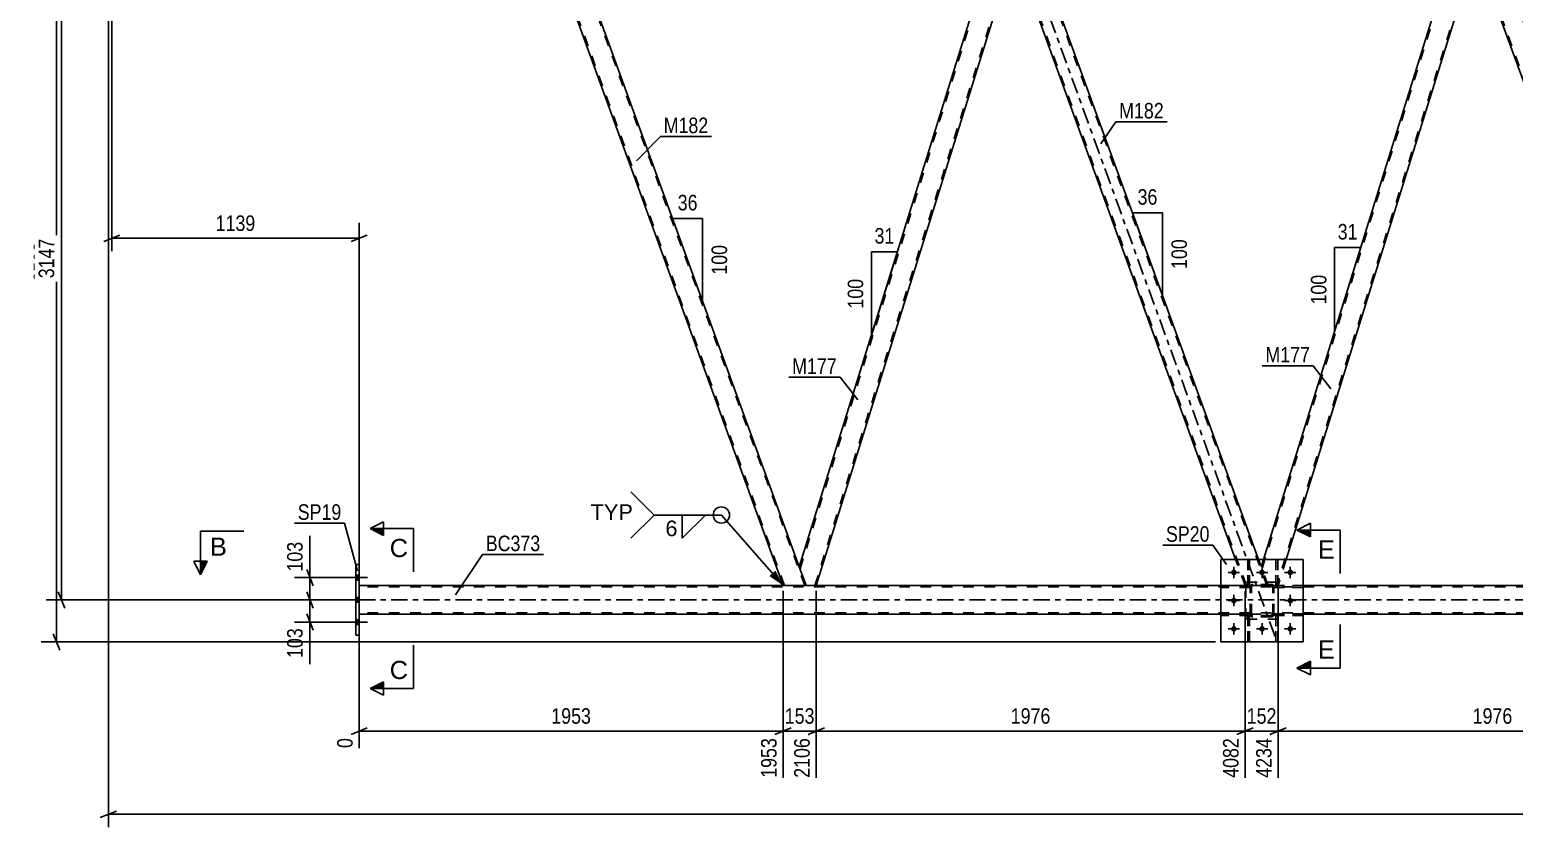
# Model space of a CAD drawing. Header units: millimetres. Extents: x 0 to 1775, y 0 to 560.
# Drawn here: x 1038.6 to 1312.2, y 259 to 406 of the extents above; entities that cross this region are included whole.
import ezdxf

# ---------------------------------------------------------------- set-up
doc = ezdxf.new("R2010")
doc.units = ezdxf.units.MM
doc.linetypes.add('DXK_LINE_DOT2', pattern=[3.9198, 1.9599, -1.9599])
doc.linetypes.add('DXK_LINE_DOT3', pattern=[5.9187, 2.979, -0.9799, 0.9799, -0.9799])
doc.styles.add('Arial', font='ARIAL.TTF', dxfattribs={"height": 0.2})
doc.styles.add('Arial Narrow', font='ARIALN.TTF', dxfattribs={"height": 0.2})

# ---------------------------------------------------------------- blocks, each defined once
blk = doc.blocks.new('Part-814185252-3842 - 3585')
at = {"color": 7, "linetype": 'DXK_LINE_DOT3'}
blk.add_line((1268.15, 294.2), (1217.19, 434.22), dxfattribs=at)
at = {"color": 2, "linetype": 'Continuous'}
for p, q in [((1222.74, 424.82), (1218.48, 424.82)), ((1265.11, 308.42), (1222.74, 424.82)), ((1260.85, 308.42), (1220.03, 420.57))]:
    blk.add_line(p, q, dxfattribs=at)
at = {"color": 7, "linetype": 'DXK_LINE_DOT2'}
for p, q in [((1218.48, 424.82), (1220.03, 420.57)), ((1262.86, 303.6), (1218.74, 424.82)), ((1266.6, 303.6), (1222.48, 424.82)), ((1262.6, 303.6), (1260.85, 308.42)), ((1266.86, 303.6), (1265.11, 308.42)), ((1266.86, 303.6), (1262.6, 303.6))]:
    blk.add_line(p, q, dxfattribs=at)
blk = doc.blocks.new('Part-814185252-3993 - 3585')
at = {"color": 7, "linetype": 'DXK_LINE_DOT2'}
for p, q in [((1263.84, 303.78), (1264.02, 303.82)), ((1264.02, 303.82), (1263.84, 303.78)), ((1267.46, 303.82), (1264.02, 303.82)), ((1267.46, 303.82), (1267.65, 303.78)), ((1267.65, 303.78), (1267.46, 303.82)), ((1263.54, 303.34), (1263.58, 303.52)), ((1263.58, 303.52), (1263.54, 303.34)), ((1263.54, 298.3), (1263.54, 303.34)), ((1263.78, 303.34), (1263.8, 303.43)), ((1263.78, 298.3), (1263.78, 303.34)), ((1263.8, 303.43), (1263.85, 303.5)), ((1263.85, 303.5), (1263.93, 303.56)), ((1263.93, 303.56), (1264.02, 303.58)), ((1264.02, 303.58), (1267.46, 303.58)), ((1267.46, 303.58), (1267.55, 303.56)), ((1267.55, 303.56), (1267.63, 303.5)), ((1267.63, 303.5), (1267.68, 303.43)), ((1267.68, 303.43), (1267.7, 303.34)), ((1267.7, 298.3), (1267.7, 303.34)), ((1267.91, 303.52), (1267.94, 303.34)), ((1267.94, 303.34), (1267.91, 303.52)), ((1267.94, 298.3), (1267.94, 303.34)), ((1263.58, 298.11), (1263.54, 298.3)), ((1263.54, 298.3), (1263.58, 298.11)), ((1263.8, 298.2), (1263.78, 298.3)), ((1267.7, 298.3), (1267.68, 298.2)), ((1267.94, 298.3), (1267.91, 298.11)), ((1267.91, 298.11), (1267.94, 298.3)), ((1263.85, 298.13), (1263.8, 298.2)), ((1264.02, 297.82), (1263.84, 297.85)), ((1263.84, 297.85), (1264.02, 297.82)), ((1263.93, 298.07), (1263.85, 298.13)), ((1264.02, 298.06), (1263.93, 298.07)), ((1267.46, 298.06), (1264.02, 298.06)), ((1267.46, 297.82), (1264.02, 297.82)), ((1267.55, 298.07), (1267.46, 298.06)), ((1267.65, 297.85), (1267.46, 297.82)), ((1267.46, 297.82), (1267.65, 297.85)), ((1267.63, 298.13), (1267.55, 298.07)), ((1267.68, 298.2), (1267.63, 298.13))]:
    blk.add_line(p, q, dxfattribs=at)
at = {"color": 7, "linetype": 'DXK_LINE_DOT3'}
blk.add_line((1265.74, 300.82), (1265.74, 300.82), dxfattribs=at)
at = {"color": 7, "linetype": 'DXK_LINE_DOT2'}
for centre, start, end in [((1264.02, 303.34), 112.5001, 157.5001), ((1264.02, 303.34), 112.5001, 157.5001), ((1267.46, 303.34), 22.5001, 67.5001), ((1267.46, 303.34), 22.5001, 67.5001), ((1264.02, 298.3), 202.5001, 247.5001), ((1264.02, 298.3), 202.5001, 247.5001), ((1267.46, 298.3), 292.5001, 337.5001), ((1267.46, 298.3), 292.5001, 337.5001)]:
    blk.add_arc(centre, 0.48, start, end, dxfattribs=at)
blk = doc.blocks.new('Part-814185252-3997 - 3585')
at = {"color": 7, "linetype": 'DXK_LINE_DOT2'}
for p, q in [((1263.54, 298.38), (1258.14, 298.38)), ((1258.14, 298.38), (1258.14, 298.06)), ((1262.94, 298.06), (1262.94, 298.38)), ((1263.54, 298.06), (1263.54, 298.38)), ((1263.54, 298.06), (1258.14, 298.06))]:
    blk.add_line(p, q, dxfattribs=at)
blk = doc.blocks.new('Part-814185252-3966 - 3585')
at = {"color": 7, "linetype": 'DXK_LINE_DOT2'}
for p, q in [((1263.1, 303.57), (1263.1, 308.42)), ((1263.1, 308.42), (1263.42, 308.42)), ((1263.42, 308.42), (1263.42, 303.57)), ((1263.1, 304.17), (1263.42, 304.17)), ((1263.42, 303.57), (1263.1, 303.57))]:
    blk.add_line(p, q, dxfattribs=at)
blk = doc.blocks.new('Part-814185252-3789 - 3585')
at = {"color": 7, "linetype": 'DXK_LINE_DOT2'}
for p, q in [((1263.1, 293.22), (1263.1, 298.05)), ((1263.1, 298.05), (1263.42, 298.05)), ((1263.1, 297.45), (1263.42, 297.45)), ((1263.42, 298.05), (1263.42, 293.22)), ((1263.42, 293.22), (1263.1, 293.22))]:
    blk.add_line(p, q, dxfattribs=at)
blk = doc.blocks.new('Part-814185252-3922 - 3585')
at = {"color": 7, "linetype": 'DXK_LINE_DOT2'}
for p, q in [((1273.34, 303.58), (1267.94, 303.58)), ((1267.94, 303.58), (1267.94, 303.26)), ((1267.94, 303.26), (1273.34, 303.26)), ((1268.54, 303.26), (1268.54, 303.58)), ((1273.34, 303.26), (1273.34, 303.58))]:
    blk.add_line(p, q, dxfattribs=at)
blk = doc.blocks.new('Part-814185252-3940 - 3585')
at = {"color": 7, "linetype": 'DXK_LINE_DOT2'}
for p, q in [((1263.54, 303.58), (1258.14, 303.58)), ((1258.14, 303.26), (1258.14, 303.58)), ((1263.54, 303.26), (1258.14, 303.26)), ((1262.94, 303.26), (1262.94, 303.58)), ((1263.54, 303.58), (1263.54, 303.26))]:
    blk.add_line(p, q, dxfattribs=at)
blk = doc.blocks.new('Part-814185252-3821 - 3585')
at = {"color": 2, "linetype": 'Continuous'}
for p, q in [((1307.87, 424.82), (1303.62, 424.82)), ((1350.73, 307.07), (1307.87, 424.82)), ((1347.74, 303.6), (1305.16, 420.57))]:
    blk.add_line(p, q, dxfattribs=at)
at = {"color": 7, "linetype": 'DXK_LINE_DOT2'}
for p, q in [((1303.62, 424.82), (1305.16, 420.57)), ((1347.99, 303.6), (1303.87, 424.82)), ((1351.74, 303.6), (1307.62, 424.82)), ((1351.99, 303.6), (1350.73, 307.07)), ((1347.74, 303.6), (1351.99, 303.6))]:
    blk.add_line(p, q, dxfattribs=at)
blk = doc.blocks.new('Part-814185252-3826 - 3585')
at = {"color": 2, "linetype": 'Continuous'}
for p, q in [((1258.14, 303.6), (1099.34, 303.6)), ((1428.41, 303.6), (1273.34, 303.6)), ((1258.14, 298.32), (1099.34, 298.32)), ((1428.41, 298.32), (1273.34, 298.32))]:
    blk.add_line(p, q, dxfattribs=at)
at = {"color": 7, "linetype": 'DXK_LINE_DOT2'}
for p, q in [((1099.34, 298.32), (1099.34, 303.6)), ((1722.19, 303.36), (1099.34, 303.36)), ((1273.34, 303.6), (1258.14, 303.6)), ((1722.19, 298.56), (1099.34, 298.56)), ((1273.34, 298.32), (1258.14, 298.32))]:
    blk.add_line(p, q, dxfattribs=at)
at = {"color": 7, "linetype": 'DXK_LINE_DOT3'}
blk.add_line((1099.34, 300.96), (1722.19, 300.96), dxfattribs=at)
blk = doc.blocks.new('Part-814185252-3831 - 3585')
at = {"color": 7, "linetype": 'DXK_LINE_DOT2'}
for p, q in [((1268.74, 304.22), (1262.74, 304.22)), ((1262.74, 297.42), (1262.74, 304.22)), ((1268.74, 297.42), (1268.74, 304.22)), ((1268.74, 297.42), (1262.74, 297.42))]:
    blk.add_line(p, q, dxfattribs=at)
blk = doc.blocks.new('Bolt-814185252-3832 - 3585')
at = {"linetype": 'Continuous'}
for points in [[(1261.06, 306.02, -1), (1260.02, 306.02, -1)], [(1266.26, 306.02, -1), (1265.22, 306.02, -1)], [(1271.46, 306.02, -1), (1270.42, 306.02, -1)], [(1261.06, 300.82, -1), (1260.02, 300.82, -1)], [(1271.46, 300.82, -1), (1270.42, 300.82, -1)], [(1261.06, 295.62, -1), (1260.02, 295.62, -1)], [(1266.26, 295.62, -1), (1265.22, 295.62, -1)], [(1271.46, 295.62, -1), (1270.42, 295.62, -1)]]:
    blk.add_hatch(color=1, dxfattribs=at).paths.add_polyline_path(points)
at = {"color": 1, "linetype": 'Continuous'}
for p, q in [((1260.54, 307.06), (1260.54, 304.98)), ((1265.74, 307.06), (1265.74, 304.98)), ((1270.94, 307.06), (1270.94, 304.98)), ((1261.58, 306.02), (1259.5, 306.02)), ((1266.78, 306.02), (1264.7, 306.02)), ((1271.98, 306.02), (1269.9, 306.02)), ((1260.54, 301.86), (1260.54, 299.78)), ((1270.94, 301.86), (1270.94, 299.78)), ((1261.58, 300.82), (1259.5, 300.82)), ((1271.98, 300.82), (1269.9, 300.82)), ((1261.58, 295.62), (1259.5, 295.62)), ((1260.54, 296.66), (1260.54, 294.58)), ((1266.78, 295.62), (1264.7, 295.62)), ((1265.74, 296.66), (1265.74, 294.58)), ((1271.98, 295.62), (1269.9, 295.62)), ((1270.94, 296.66), (1270.94, 294.58))]:
    blk.add_line(p, q, dxfattribs=at)
blk = doc.blocks.new('Part-814185252-3837 - 3585')
at = {"color": 7, "linetype": 'DXK_LINE_DOT2'}
for p, q in [((1302.55, 424.82), (1265.73, 306.7)), ((1305.03, 420.94), (1268.45, 303.6)), ((1266.02, 308.42), (1265.6, 307.07)), ((1266.86, 303.6), (1265.6, 307.07)), ((1270.21, 308.42), (1268.7, 303.6)), ((1268.7, 303.6), (1266.86, 303.6))]:
    blk.add_line(p, q, dxfattribs=at)
at = {"color": 2, "linetype": 'Continuous'}
for p, q in [((1302.3, 424.82), (1266.02, 308.42)), ((1303.62, 424.82), (1302.3, 424.82)), ((1305.16, 420.57), (1303.62, 424.82)), ((1305.16, 420.57), (1270.21, 308.42))]:
    blk.add_line(p, q, dxfattribs=at)
blk = doc.blocks.new('Part-814185252-3847 - 3585')
at = {"color": 2, "linetype": 'Continuous'}
for p, q in [((1180.46, 307.07), (1217.16, 424.82)), ((1218.48, 424.82), (1217.16, 424.82)), ((1218.48, 424.82), (1220.03, 420.57)), ((1220.03, 420.57), (1183.57, 303.6)), ((1181.73, 303.6), (1180.46, 307.07))]:
    blk.add_line(p, q, dxfattribs=at)
at = {"color": 7, "linetype": 'DXK_LINE_DOT2'}
for p, q in [((1180.6, 306.7), (1217.42, 424.82)), ((1183.32, 303.6), (1219.89, 420.94)), ((1181.73, 303.6), (1183.57, 303.6))]:
    blk.add_line(p, q, dxfattribs=at)
blk = doc.blocks.new('Part-814185252-3865 - 3585')
at = {"color": 2, "linetype": 'Continuous'}
for p, q in [((1098.7, 294.46), (1098.7, 307.46)), ((1098.7, 307.46), (1099.34, 307.46)), ((1099.34, 307.46), (1099.34, 294.46)), ((1099.34, 294.46), (1098.7, 294.46))]:
    blk.add_line(p, q, dxfattribs=at)
blk = doc.blocks.new('Part-814185252-3882 - 3585')
at = {"color": 7, "linetype": 'DXK_LINE_DOT2'}
for p, q in [((1268.74, 304.22), (1262.74, 304.22)), ((1262.74, 297.42), (1262.74, 304.22)), ((1268.74, 297.42), (1268.74, 304.22)), ((1268.74, 297.42), (1262.74, 297.42))]:
    blk.add_line(p, q, dxfattribs=at)
blk = doc.blocks.new('Part-814185252-3887 - 3585')
at = {"color": 7, "linetype": 'DXK_LINE_DOT2'}
for p, q in [((1133.35, 424.82), (1133.39, 424.82)), ((1137.31, 424.82), (1133.35, 424.82)), ((1133.35, 424.82), (1133.49, 424.42)), ((1177.72, 303.6), (1133.6, 424.82)), ((1181.47, 303.6), (1137.35, 424.82)), ((1181.73, 303.6), (1180.46, 307.07)), ((1177.47, 303.6), (1181.73, 303.6))]:
    blk.add_line(p, q, dxfattribs=at)
at = {"color": 2, "linetype": 'Continuous'}
for p, q in [((1177.47, 303.6), (1133.49, 424.42)), ((1137.6, 424.82), (1137.31, 424.82)), ((1180.46, 307.07), (1137.6, 424.82))]:
    blk.add_line(p, q, dxfattribs=at)
blk = doc.blocks.new('Part-814185252-3905 - 3585')
at = {"color": 7, "linetype": 'DXK_LINE_DOT2'}
for p, q in [((1268.3, 293.22), (1268.3, 298.05)), ((1268.3, 298.05), (1268.62, 298.05)), ((1268.3, 297.45), (1268.62, 297.45)), ((1268.62, 298.05), (1268.62, 293.22)), ((1268.62, 293.22), (1268.3, 293.22))]:
    blk.add_line(p, q, dxfattribs=at)
blk = doc.blocks.new('Part-814185252-3911 - 3585')
at = {"color": 7, "linetype": 'DXK_LINE_DOT2'}
for p, q in [((1268.3, 303.57), (1268.3, 308.42)), ((1268.3, 308.42), (1268.62, 308.42)), ((1268.62, 308.42), (1268.62, 303.57)), ((1268.3, 304.17), (1268.62, 304.17)), ((1268.62, 303.57), (1268.3, 303.57))]:
    blk.add_line(p, q, dxfattribs=at)
blk = doc.blocks.new('Part-814185252-3916 - 3585')
at = {"color": 7, "linetype": 'DXK_LINE_DOT2'}
for p, q in [((1267.94, 303.26), (1267.94, 303.58)), ((1267.94, 303.58), (1273.34, 303.58)), ((1273.34, 303.26), (1267.94, 303.26)), ((1268.54, 303.26), (1268.54, 303.58)), ((1273.34, 303.58), (1273.34, 303.26))]:
    blk.add_line(p, q, dxfattribs=at)
blk = doc.blocks.new('Part-814185252-3925 - 3585')
at = {"color": 7, "linetype": 'DXK_LINE_DOT2'}
for p, q in [((1273.34, 298.38), (1267.94, 298.38)), ((1267.94, 298.38), (1267.94, 298.06)), ((1268.54, 298.06), (1268.54, 298.38)), ((1273.34, 298.06), (1273.34, 298.38)), ((1267.94, 298.06), (1273.34, 298.06))]:
    blk.add_line(p, q, dxfattribs=at)
blk = doc.blocks.new('Part-814185252-3937 - 3585')
at = {"color": 7, "linetype": 'DXK_LINE_DOT2'}
for p, q in [((1267.94, 298.06), (1267.94, 298.38)), ((1267.94, 298.38), (1273.34, 298.38)), ((1268.54, 298.06), (1268.54, 298.38)), ((1273.34, 298.38), (1273.34, 298.06)), ((1273.34, 298.06), (1267.94, 298.06))]:
    blk.add_line(p, q, dxfattribs=at)
blk = doc.blocks.new('Part-814185252-3943 - 3585')
at = {"color": 7, "linetype": 'DXK_LINE_DOT2'}
for p, q in [((1263.54, 298.38), (1258.14, 298.38)), ((1258.14, 298.06), (1258.14, 298.38)), ((1262.94, 298.06), (1262.94, 298.38)), ((1263.54, 298.38), (1263.54, 298.06)), ((1263.54, 298.06), (1258.14, 298.06))]:
    blk.add_line(p, q, dxfattribs=at)
blk = doc.blocks.new('Part-814185252-3946 - 3585')
at = {"color": 7, "linetype": 'DXK_LINE_DOT2'}
for p, q in [((1263.1, 308.42), (1263.1, 303.57)), ((1263.42, 308.42), (1263.1, 308.42)), ((1263.42, 303.57), (1263.42, 308.42)), ((1263.1, 304.17), (1263.42, 304.17)), ((1263.1, 303.57), (1263.42, 303.57))]:
    blk.add_line(p, q, dxfattribs=at)
blk = doc.blocks.new('Part-814185252-3955 - 3585')
at = {"color": 7, "linetype": 'DXK_LINE_DOT2'}
for p, q in [((1268.62, 298.05), (1268.3, 298.05)), ((1268.3, 298.05), (1268.3, 293.22)), ((1268.3, 297.45), (1268.62, 297.45)), ((1268.62, 293.22), (1268.62, 298.05)), ((1268.3, 293.22), (1268.62, 293.22))]:
    blk.add_line(p, q, dxfattribs=at)
blk = doc.blocks.new('Part-814185252-3961 - 3585')
at = {"color": 2, "linetype": 'Continuous'}
for p, q in [((1273.34, 308.42), (1258.14, 308.42)), ((1258.14, 293.22), (1258.14, 308.42)), ((1273.34, 293.22), (1273.34, 308.42)), ((1273.34, 293.22), (1258.14, 293.22))]:
    blk.add_line(p, q, dxfattribs=at)
blk = doc.blocks.new('Part-814185252-3962 - 3585')
at = {"color": 7, "linetype": 'DXK_LINE_DOT2'}
for p, q in [((1258.14, 308.42), (1273.34, 308.42)), ((1258.14, 308.42), (1258.14, 293.22)), ((1273.34, 308.42), (1273.34, 293.22)), ((1258.14, 293.22), (1273.34, 293.22))]:
    blk.add_line(p, q, dxfattribs=at)
blk = doc.blocks.new('Part-814185252-3963 - 3585')
at = {"color": 7, "linetype": 'DXK_LINE_DOT2'}
for p, q in [((1263.84, 303.78), (1264.02, 303.82)), ((1264.02, 303.82), (1263.84, 303.78)), ((1267.46, 303.82), (1264.02, 303.82)), ((1267.46, 303.82), (1267.65, 303.78)), ((1267.65, 303.78), (1267.46, 303.82)), ((1263.54, 303.34), (1263.58, 303.52)), ((1263.58, 303.52), (1263.54, 303.34)), ((1263.54, 298.3), (1263.54, 303.34)), ((1263.78, 303.34), (1263.8, 303.43)), ((1263.78, 298.3), (1263.78, 303.34)), ((1263.8, 303.43), (1263.85, 303.5)), ((1263.85, 303.5), (1263.93, 303.56)), ((1263.93, 303.56), (1264.02, 303.58)), ((1264.02, 303.58), (1267.46, 303.58)), ((1267.46, 303.58), (1267.55, 303.56)), ((1267.55, 303.56), (1267.63, 303.5)), ((1267.63, 303.5), (1267.68, 303.43)), ((1267.68, 303.43), (1267.7, 303.34)), ((1267.7, 298.3), (1267.7, 303.34)), ((1267.91, 303.52), (1267.94, 303.34)), ((1267.94, 303.34), (1267.91, 303.52)), ((1267.94, 298.3), (1267.94, 303.34)), ((1263.58, 298.11), (1263.54, 298.3)), ((1263.54, 298.3), (1263.58, 298.11)), ((1263.8, 298.2), (1263.78, 298.3)), ((1267.7, 298.3), (1267.68, 298.2)), ((1267.94, 298.3), (1267.91, 298.11)), ((1267.91, 298.11), (1267.94, 298.3)), ((1263.85, 298.13), (1263.8, 298.2)), ((1264.02, 297.82), (1263.84, 297.85)), ((1263.84, 297.85), (1264.02, 297.82)), ((1263.93, 298.07), (1263.85, 298.13)), ((1264.02, 298.06), (1263.93, 298.07)), ((1267.46, 298.06), (1264.02, 298.06)), ((1267.46, 297.82), (1264.02, 297.82)), ((1267.55, 298.07), (1267.46, 298.06)), ((1267.65, 297.85), (1267.46, 297.82)), ((1267.46, 297.82), (1267.65, 297.85)), ((1267.63, 298.13), (1267.55, 298.07)), ((1267.68, 298.2), (1267.63, 298.13))]:
    blk.add_line(p, q, dxfattribs=at)
at = {"color": 7, "linetype": 'DXK_LINE_DOT3'}
blk.add_line((1265.74, 300.82), (1265.74, 300.82), dxfattribs=at)
at = {"color": 7, "linetype": 'DXK_LINE_DOT2'}
for centre, start, end in [((1264.02, 303.34), 112.5001, 157.5001), ((1264.02, 303.34), 112.5001, 157.5001), ((1267.46, 303.34), 22.5001, 67.5001), ((1267.46, 303.34), 22.5001, 67.5001), ((1264.02, 298.3), 202.5001, 247.5001), ((1264.02, 298.3), 202.5001, 247.5001), ((1267.46, 298.3), 292.5001, 337.5001), ((1267.46, 298.3), 292.5001, 337.5001)]:
    blk.add_arc(centre, 0.48, start, end, dxfattribs=at)
blk = doc.blocks.new('Part-814185252-3996 - 3585')
at = {"color": 7, "linetype": 'DXK_LINE_DOT2'}
for p, q in [((1263.54, 303.58), (1258.14, 303.58)), ((1258.14, 303.58), (1258.14, 303.26)), ((1263.54, 303.26), (1258.14, 303.26)), ((1262.94, 303.26), (1262.94, 303.58)), ((1263.54, 303.26), (1263.54, 303.58))]:
    blk.add_line(p, q, dxfattribs=at)
blk = doc.blocks.new('Part-814185252-4010 - 3585')
at = {"color": 7, "linetype": 'DXK_LINE_DOT2'}
for p, q in [((1263.42, 298.05), (1263.1, 298.05)), ((1263.1, 298.05), (1263.1, 293.22)), ((1263.1, 297.45), (1263.42, 297.45)), ((1263.42, 293.22), (1263.42, 298.05)), ((1263.1, 293.22), (1263.42, 293.22))]:
    blk.add_line(p, q, dxfattribs=at)
blk = doc.blocks.new('Part-814185252-4013 - 3585')
at = {"color": 7, "linetype": 'DXK_LINE_DOT2'}
for p, q in [((1268.3, 308.42), (1268.3, 303.57)), ((1268.62, 308.42), (1268.3, 308.42)), ((1268.62, 303.57), (1268.62, 308.42)), ((1268.3, 304.17), (1268.62, 304.17)), ((1268.3, 303.57), (1268.62, 303.57))]:
    blk.add_line(p, q, dxfattribs=at)
blk = doc.blocks.new('Bolt-814185252-4027 - 3585')
at = {"linetype": 'Continuous'}
for points in [[(1099.34, 304.62), (1099.34, 305.5), (1098.7, 305.5), (1098.7, 304.62)], [(1099.34, 304.62), (1099.34, 305.5), (1098.7, 305.5), (1098.7, 304.62)], [(1099.34, 304.62), (1099.34, 305.5), (1098.7, 305.5), (1098.7, 304.62)], [(1099.34, 300.52), (1099.34, 301.4), (1098.7, 301.4), (1098.7, 300.52)], [(1099.34, 300.52), (1099.34, 301.4), (1098.7, 301.4), (1098.7, 300.52)], [(1099.34, 296.42), (1099.34, 297.3), (1098.7, 297.3), (1098.7, 296.42)], [(1099.34, 296.42), (1099.34, 297.3), (1098.7, 297.3), (1098.7, 296.42)], [(1099.34, 296.42), (1099.34, 297.3), (1098.7, 297.3), (1098.7, 296.42)]]:
    blk.add_hatch(color=1, dxfattribs=at).paths.add_polyline_path(points)
at = {"color": 1, "linetype": 'Continuous'}
for p, q in [((1097.54, 305.06), (1100.86, 305.06)), ((1097.54, 305.06), (1100.86, 305.06)), ((1097.54, 305.06), (1100.86, 305.06)), ((1098.7, 305.5), (1099.34, 305.5)), ((1098.7, 305.5), (1099.34, 305.5)), ((1098.7, 305.5), (1099.34, 305.5)), ((1098.7, 304.62), (1099.34, 304.62)), ((1098.7, 304.62), (1099.34, 304.62)), ((1098.7, 304.62), (1099.34, 304.62)), ((1098.7, 301.4), (1099.34, 301.4)), ((1098.7, 301.4), (1099.34, 301.4)), ((1097.54, 300.96), (1100.86, 300.96)), ((1097.54, 300.96), (1100.86, 300.96)), ((1098.7, 300.52), (1099.34, 300.52)), ((1098.7, 300.52), (1099.34, 300.52)), ((1097.54, 296.86), (1100.86, 296.86)), ((1097.54, 296.86), (1100.86, 296.86)), ((1097.54, 296.86), (1100.86, 296.86)), ((1098.7, 297.3), (1099.34, 297.3)), ((1098.7, 297.3), (1099.34, 297.3)), ((1098.7, 297.3), (1099.34, 297.3)), ((1098.7, 296.42), (1099.34, 296.42)), ((1098.7, 296.42), (1099.34, 296.42)), ((1098.7, 296.42), (1099.34, 296.42))]:
    blk.add_line(p, q, dxfattribs=at)
blk = doc.blocks.new('Bolt-814185252-4030 - 3585')
at = {"color": 1, "linetype": 'Continuous'}
for p, q in [((1260.54, 307.06), (1260.54, 306.36)), ((1265.74, 307.06), (1265.74, 306.36)), ((1270.94, 307.06), (1270.94, 306.36)), ((1259.5, 306.02), (1260.19, 306.02)), ((1260.54, 304.98), (1260.54, 305.67)), ((1261.58, 306.02), (1260.89, 306.02)), ((1264.7, 306.02), (1265.39, 306.02)), ((1265.74, 304.98), (1265.74, 305.67)), ((1266.78, 306.02), (1266.09, 306.02)), ((1269.9, 306.02), (1270.59, 306.02)), ((1270.94, 304.98), (1270.94, 305.67)), ((1271.98, 306.02), (1271.29, 306.02)), ((1260.54, 301.86), (1260.54, 301.16)), ((1270.94, 301.86), (1270.94, 301.16)), ((1259.5, 300.82), (1260.19, 300.82)), ((1260.54, 299.78), (1260.54, 300.47)), ((1261.58, 300.82), (1260.89, 300.82)), ((1269.9, 300.82), (1270.59, 300.82)), ((1270.94, 299.78), (1270.94, 300.47)), ((1271.98, 300.82), (1271.29, 300.82)), ((1259.5, 295.62), (1260.19, 295.62)), ((1260.54, 296.66), (1260.54, 295.96)), ((1261.58, 295.62), (1260.89, 295.62)), ((1264.7, 295.62), (1265.39, 295.62)), ((1265.74, 296.66), (1265.74, 295.96)), ((1266.78, 295.62), (1266.09, 295.62)), ((1269.9, 295.62), (1270.59, 295.62)), ((1270.94, 296.66), (1270.94, 295.96)), ((1271.98, 295.62), (1271.29, 295.62)), ((1260.54, 294.58), (1260.54, 295.27)), ((1265.74, 294.58), (1265.74, 295.27)), ((1270.94, 294.58), (1270.94, 295.27))]:
    blk.add_line(p, q, dxfattribs=at)
blk = doc.blocks.new('StraightDimension-814185252-4622 - 3585')
at = {"color": 7, "linetype": 'Continuous'}
for p, q in [((1177.47, 302.6), (1177.47, 268.17)), ((1183.57, 302.6), (1183.57, 268.17)), ((1175.97, 276.18), (1178.97, 277.38)), ((1177.47, 276.78), (1183.57, 276.78)), ((1185.07, 277.38), (1182.07, 276.18))]:
    blk.add_line(p, q, dxfattribs=at)
at = {"color": 0}
blk.add_wipeout([(1183.86, 277.53), (1183.86, 281.73), (1177.18, 281.73), (1177.18, 277.53)], dxfattribs=at)
at = {"color": 0, "linetype": 'Continuous'}
blk.add_wipeout([(1182.97, 276.08), (1178.77, 276.08), (1178.77, 267.57), (1182.97, 267.57)], dxfattribs=at)
at = {"color": 3, "style": 'Arial Narrow'}
blk.add_text('153', height=2.863, dxfattribs=at).set_placement((1177.78, 278.13))
at = {"color": 3, "linetype": 'Continuous', "style": 'Arial Narrow'}
blk.add_text('2106', height=2.863, rotation=90.0002, dxfattribs=at).set_placement((1182.37, 268.17))
blk = doc.blocks.new('StraightDimension-814185252-5066 - 3585')
at = {"color": 7, "linetype": 'Continuous'}
for p, q in [((1089.67, 302.46), (1090.87, 299.46)), ((1097.7, 300.96), (1087.42, 300.96)), ((1090.87, 295.36), (1089.67, 298.36)), ((1090.27, 296.86), (1090.27, 300.96)), ((1097.7, 296.86), (1087.42, 296.86))]:
    blk.add_line(p, q, dxfattribs=at)
at = {"color": 0}
blk.add_wipeout([(1089.52, 296.33), (1085.32, 296.33), (1085.32, 289.65), (1089.52, 289.65)], dxfattribs=at)
at = {"color": 7, "linetype": 'Continuous'}
blk.add_line((1090.27, 296.86), (1090.27, 289.12), dxfattribs=at)
blk.add_line((1090.27, 296.86), (1090.27, 289.12), dxfattribs=at)
at = {"color": 3, "style": 'Arial Narrow'}
blk.add_text('103', height=2.863, rotation=90.0002, dxfattribs=at).set_placement((1088.92, 290.25))
blk = doc.blocks.new('StraightDimension-814185252-4666 - 3585')
at = {"color": 7, "linetype": 'Continuous'}
for p, q in [((1053.12, 419.32), (1053.12, 259.05)), ((1054.62, 262.05), (1051.62, 260.85)), ((1053.12, 261.45), (1740.41, 261.45))]:
    blk.add_line(p, q, dxfattribs=at)
blk = doc.blocks.new('StraightDimension-814185252-4610 - 3585')
at = {"color": 7, "linetype": 'Continuous'}
for p, q in [((1177.47, 302.6), (1177.47, 268.17)), ((1099.34, 297.32), (1099.34, 273.66)), ((1100.84, 277.38), (1097.84, 276.18)), ((1099.34, 276.78), (1177.47, 276.78)), ((1175.97, 276.18), (1178.97, 277.38))]:
    blk.add_line(p, q, dxfattribs=at)
at = {"color": 0}
blk.add_wipeout([(1142.66, 277.53), (1142.66, 281.73), (1134.15, 281.73), (1134.15, 277.53)], dxfattribs=at)
at = {"color": 0, "linetype": 'Continuous'}
for points in [[(1098.74, 276.08), (1094.54, 276.08), (1094.54, 273.06), (1098.74, 273.06)], [(1176.87, 276.08), (1172.67, 276.08), (1172.67, 267.57), (1176.87, 267.57)]]:
    blk.add_wipeout(points, dxfattribs=at)
at = {"color": 3, "style": 'Arial Narrow'}
blk.add_text('1953', height=2.863, dxfattribs=at).set_placement((1134.75, 278.13))
at = {"color": 3, "linetype": 'Continuous', "style": 'Arial Narrow'}
for s, height, p in [('0', 2.86, (1098.14, 273.66)), ('1953', 2.863, (1176.27, 268.17))]:
    blk.add_text(s, height=height, rotation=90.0002, dxfattribs=at).set_placement(p)
blk = doc.blocks.new('AngleDimension-814185252-4292 - 3585')
at = {"color": 7, "linetype": 'Continuous'}
for p, q in [((1193.74, 365.12), (1198.56, 365.12)), ((1193.74, 349.65), (1198.56, 365.12)), ((1193.74, 349.65), (1193.74, 365.12)), ((1197.24, 360.9), (1198.56, 365.12))]:
    blk.add_line(p, q, dxfattribs=at)
at = {"color": 0}
for points in [[(1198.57, 366.02), (1198.57, 370.22), (1193.72, 370.22), (1193.72, 366.02)], [(1192.84, 360.73), (1188.64, 360.73), (1188.64, 354.04), (1192.84, 354.04)]]:
    blk.add_wipeout(points, dxfattribs=at)
at = {"color": 3, "style": 'Arial Narrow'}
blk.add_text('31', height=2.863, dxfattribs=at).set_placement((1194.32, 366.62))
blk.add_text('100', height=2.863, rotation=90.0002, dxfattribs=at).set_placement((1192.24, 354.64))
blk = doc.blocks.new('StraightDimension-814185252-5058 - 3585')
at = {"color": 7, "linetype": 'Continuous'}
for p, q in [((1089.67, 306.56), (1090.87, 303.56)), ((1097.7, 305.06), (1087.42, 305.06)), ((1090.27, 300.96), (1090.27, 305.06)), ((1090.87, 299.46), (1089.67, 302.46)), ((1097.7, 300.96), (1087.42, 300.96))]:
    blk.add_line(p, q, dxfattribs=at)
at = {"color": 0}
blk.add_wipeout([(1089.52, 312.27), (1085.32, 312.27), (1085.32, 305.58), (1089.52, 305.58)], dxfattribs=at)
at = {"color": 7, "linetype": 'Continuous'}
blk.add_line((1090.27, 305.06), (1090.27, 312.79), dxfattribs=at)
blk.add_line((1090.27, 305.06), (1090.27, 312.79), dxfattribs=at)
at = {"color": 3, "style": 'Arial Narrow'}
blk.add_text('103', height=2.863, rotation=90.0002, dxfattribs=at).set_placement((1088.92, 306.18))
blk = doc.blocks.new('AngleDimension-814185252-4307 - 3585')
at = {"color": 7, "linetype": 'Continuous'}
for p, q in [((1159.07, 365.83), (1157.1, 371.24)), ((1162.64, 371.24), (1157.1, 371.24)), ((1162.64, 356.02), (1157.1, 371.24)), ((1162.64, 356.02), (1162.64, 371.24))]:
    blk.add_line(p, q, dxfattribs=at)
at = {"color": 0}
for points in [[(1162.3, 372.14), (1162.3, 376.34), (1157.45, 376.34), (1157.45, 372.14)], [(1167.74, 366.98), (1163.54, 366.98), (1163.54, 360.29), (1167.74, 360.29)]]:
    blk.add_wipeout(points, dxfattribs=at)
at = {"color": 3, "style": 'Arial Narrow'}
blk.add_text('36', height=2.863, dxfattribs=at).set_placement((1158.05, 372.74))
blk.add_text('100', height=2.863, rotation=90.0002, dxfattribs=at).set_placement((1167.14, 360.89))
blk = doc.blocks.new('AngleDimension-814185252-4264 - 3585')
at = {"color": 7, "linetype": 'Continuous'}
for p, q in [((1279.1, 365.87), (1283.92, 365.87)), ((1279.1, 350.4), (1283.92, 365.87)), ((1279.1, 350.4), (1279.1, 365.87)), ((1281.07, 356.7), (1283.92, 365.87))]:
    blk.add_line(p, q, dxfattribs=at)
at = {"color": 0}
for points in [[(1283.94, 366.77), (1283.94, 370.97), (1279.08, 370.97), (1279.08, 366.77)], [(1278.2, 361.48), (1274, 361.48), (1274, 354.79), (1278.2, 354.79)]]:
    blk.add_wipeout(points, dxfattribs=at)
at = {"color": 3, "style": 'Arial Narrow'}
blk.add_text('31', height=2.863, dxfattribs=at).set_placement((1279.68, 367.37))
blk.add_text('100', height=2.863, rotation=90.0002, dxfattribs=at).set_placement((1277.6, 355.39))
blk = doc.blocks.new('AngleDimension-814185252-4278 - 3585')
at = {"color": 7, "linetype": 'Continuous'}
for p, q in [((1243.93, 366.6), (1241.86, 372.29)), ((1247.4, 372.29), (1241.86, 372.29)), ((1247.4, 357.07), (1241.86, 372.29)), ((1247.4, 357.07), (1247.4, 372.29))]:
    blk.add_line(p, q, dxfattribs=at)
at = {"color": 0}
for points in [[(1247.06, 373.19), (1247.06, 377.39), (1242.2, 377.39), (1242.2, 373.19)], [(1252.5, 368.02), (1248.3, 368.02), (1248.3, 361.34), (1252.5, 361.34)]]:
    blk.add_wipeout(points, dxfattribs=at)
at = {"color": 3, "style": 'Arial Narrow'}
blk.add_text('36', height=2.863, dxfattribs=at).set_placement((1242.8, 373.79))
blk.add_text('100', height=2.863, rotation=90.0002, dxfattribs=at).set_placement((1251.9, 361.94))
blk = doc.blocks.new('StraightDimension-814185252-4331 - 3585')
at = {"color": 7, "linetype": 'Continuous'}
for p, q in [((1052.12, 433.32), (1040.72, 433.32)), ((1044.17, 431.82), (1042.97, 434.82)), ((1043.57, 293.22), (1043.57, 433.32)), ((1257.14, 293.22), (1040.72, 293.22)), ((1042.97, 294.72), (1044.17, 291.72))]:
    blk.add_line(p, q, dxfattribs=at)
at = {"color": 0}
blk.add_wipeout([(1042.82, 367.52), (1038.62, 367.52), (1038.62, 359.01), (1042.82, 359.01)], dxfattribs=at)
at = {"color": 3, "style": 'Arial Narrow'}
blk.add_text('3503', height=2.863, rotation=90.0002, dxfattribs=at).set_placement((1042.22, 359.61))
blk = doc.blocks.new('StraightDimension-814185252-4345 - 3585')
at = {"color": 7, "linetype": 'Continuous'}
for p, q in [((1045.08, 425.32), (1043.88, 428.32)), ((1052.12, 426.82), (1041.63, 426.82)), ((1044.48, 300.96), (1044.48, 426.82)), ((1043.88, 302.46), (1045.08, 299.46)), ((1097.7, 300.96), (1041.63, 300.96))]:
    blk.add_line(p, q, dxfattribs=at)
at = {"color": 0}
blk.add_wipeout([(1043.73, 368.15), (1039.53, 368.15), (1039.53, 359.63), (1043.73, 359.63)], dxfattribs=at)
at = {"color": 3, "style": 'Arial Narrow'}
blk.add_text('3147', height=2.863, rotation=90.0002, dxfattribs=at).set_placement((1043.13, 360.23))
blk = doc.blocks.new('StraightDimension-814185252-4350 - 3585')
at = {"color": 7, "linetype": 'Continuous'}
for p, q in [((1262.61, 302.58), (1262.61, 268.17)), ((1268.7, 302.6), (1268.7, 268.17)), ((1261.11, 276.18), (1264.11, 277.38)), ((1262.61, 276.78), (1268.7, 276.78)), ((1270.2, 277.38), (1267.2, 276.18))]:
    blk.add_line(p, q, dxfattribs=at)
at = {"color": 0}
blk.add_wipeout([(1269, 277.53), (1269, 281.73), (1262.32, 281.73), (1262.32, 277.53)], dxfattribs=at)
at = {"color": 0, "linetype": 'Continuous'}
blk.add_wipeout([(1268.1, 276.08), (1263.9, 276.08), (1263.9, 267.57), (1268.1, 267.57)], dxfattribs=at)
at = {"color": 3, "style": 'Arial Narrow'}
blk.add_text('152', height=2.863, dxfattribs=at).set_placement((1262.92, 278.13))
at = {"color": 3, "linetype": 'Continuous', "style": 'Arial Narrow'}
blk.add_text('4234', height=2.863, rotation=90.0002, dxfattribs=at).set_placement((1267.5, 268.17))
blk = doc.blocks.new('StraightDimension-814185252-4374 - 3585')
at = {"color": 7, "linetype": 'Continuous'}
for p, q in [((1268.7, 302.6), (1268.7, 268.17)), ((1347.74, 302.6), (1347.74, 268.17)), ((1270.2, 277.38), (1267.2, 276.18)), ((1268.7, 276.78), (1347.74, 276.78)), ((1346.24, 276.18), (1349.24, 277.38))]:
    blk.add_line(p, q, dxfattribs=at)
at = {"color": 0}
blk.add_wipeout([(1312.48, 277.53), (1312.48, 281.73), (1303.96, 281.73), (1303.96, 277.53)], dxfattribs=at)
at = {"color": 0, "linetype": 'Continuous'}
blk.add_wipeout([(1347.14, 276.08), (1342.94, 276.08), (1342.94, 267.57), (1347.14, 267.57)], dxfattribs=at)
at = {"color": 3, "style": 'Arial Narrow'}
blk.add_text('1976', height=2.863, dxfattribs=at).set_placement((1304.56, 278.13))
at = {"color": 3, "linetype": 'Continuous', "style": 'Arial Narrow'}
blk.add_text('6210', height=2.863, rotation=90.0002, dxfattribs=at).set_placement((1346.54, 268.17))
blk = doc.blocks.new('StraightDimension-814185252-4641 - 3585')
at = {"color": 7, "linetype": 'Continuous'}
for p, q in [((1183.57, 302.6), (1183.57, 268.17)), ((1262.61, 302.58), (1262.61, 268.17)), ((1185.07, 277.38), (1182.07, 276.18)), ((1183.57, 276.78), (1262.61, 276.78)), ((1261.11, 276.18), (1264.11, 277.38))]:
    blk.add_line(p, q, dxfattribs=at)
at = {"color": 0}
blk.add_wipeout([(1227.35, 277.53), (1227.35, 281.73), (1218.83, 281.73), (1218.83, 277.53)], dxfattribs=at)
at = {"color": 0, "linetype": 'Continuous'}
blk.add_wipeout([(1262.01, 276.08), (1257.81, 276.08), (1257.81, 267.57), (1262.01, 267.57)], dxfattribs=at)
at = {"color": 3, "style": 'Arial Narrow'}
blk.add_text('1976', height=2.863, dxfattribs=at).set_placement((1219.43, 278.13))
at = {"color": 3, "linetype": 'Continuous', "style": 'Arial Narrow'}
blk.add_text('4082', height=2.863, rotation=90.0002, dxfattribs=at).set_placement((1261.41, 268.17))
blk = doc.blocks.new('StraightDimension-814185252-4999 - 3585')
at = {"color": 7, "linetype": 'Continuous'}
for p, q in [((1053.76, 423.82), (1053.76, 365.2)), ((1099.34, 304.6), (1099.34, 370.45)), ((1055.26, 368.2), (1052.26, 367)), ((1053.76, 367.6), (1099.34, 367.6)), ((1097.84, 367), (1100.84, 368.2))]:
    blk.add_line(p, q, dxfattribs=at)
at = {"color": 0}
blk.add_wipeout([(1080.81, 368.35), (1080.81, 372.55), (1072.29, 372.55), (1072.29, 368.35)], dxfattribs=at)
at = {"color": 3, "style": 'Arial Narrow'}
blk.add_text('1139', height=2.863, dxfattribs=at).set_placement((1072.89, 368.95))
blk = doc.blocks.new('Mark-814185252-3822 - 3585')
at = {"color": 0}
blk.add_wipeout([(1132.72, 309.94), (1132.72, 312.94), (1122.67, 312.94), (1122.67, 309.94)], dxfattribs=at)
blk.add_wipeout([(1132.72, 309.94), (1132.72, 312.94), (1122.67, 312.94), (1122.67, 309.94)], dxfattribs=at)
at = {"color": 30, "linetype": 'Continuous'}
for p, q in [((1117.07, 301.88), (1122.07, 309.34)), ((1122.07, 309.34), (1133.32, 309.34))]:
    blk.add_line(p, q, dxfattribs=at)
at = {"color": 3, "style": 'Arial Narrow'}
blk.add_text('BC373', height=2.863, dxfattribs=at).set_placement((1122.67, 309.94))
blk = doc.blocks.new('Mark-814185252-3833 - 3585')
at = {"color": 0}
blk.add_wipeout([(1274.59, 344.71), (1274.59, 347.71), (1266.37, 347.71), (1266.37, 344.71)], dxfattribs=at)
blk.add_wipeout([(1274.59, 344.71), (1274.59, 347.71), (1266.37, 347.71), (1266.37, 344.71)], dxfattribs=at)
at = {"color": 30, "linetype": 'Continuous'}
for p in [(1265.77, 344.11), (1278.39, 339.83)]:
    blk.add_line(p, (1275.19, 344.11), dxfattribs=at)
at = {"color": 3, "style": 'Arial Narrow'}
blk.add_text('M177', height=2.863, dxfattribs=at).set_placement((1266.37, 344.71))
blk = doc.blocks.new('Mark-814185252-3838 - 3585')
at = {"color": 0}
blk.add_wipeout([(1247.64, 389.68), (1247.64, 392.68), (1239.41, 392.68), (1239.41, 389.68)], dxfattribs=at)
blk.add_wipeout([(1247.64, 389.68), (1247.64, 392.68), (1239.41, 392.68), (1239.41, 389.68)], dxfattribs=at)
at = {"color": 30, "linetype": 'Continuous'}
for p, q in [((1236.05, 385.01), (1238.81, 389.08)), ((1238.81, 389.08), (1248.24, 389.08))]:
    blk.add_line(p, q, dxfattribs=at)
at = {"color": 3, "style": 'Arial Narrow'}
blk.add_text('M182', height=2.863, dxfattribs=at).set_placement((1239.41, 389.68))
blk = doc.blocks.new('Mark-814185252-3843 - 3585')
at = {"color": 0}
blk.add_wipeout([(1187.36, 342.61), (1187.36, 345.61), (1179.14, 345.61), (1179.14, 342.61)], dxfattribs=at)
blk.add_wipeout([(1187.36, 342.61), (1187.36, 345.61), (1179.14, 345.61), (1179.14, 342.61)], dxfattribs=at)
at = {"color": 30, "linetype": 'Continuous'}
for p in [(1178.54, 342.01), (1191.25, 337.81)]:
    blk.add_line(p, (1187.96, 342.01), dxfattribs=at)
at = {"color": 3, "style": 'Arial Narrow'}
blk.add_text('M177', height=2.863, dxfattribs=at).set_placement((1179.14, 342.61))
blk = doc.blocks.new('Mark-814185252-3861 - 3585')
at = {"color": 0}
blk.add_wipeout([(1096.06, 315.71), (1096.06, 318.71), (1088.02, 318.71), (1088.02, 315.71)], dxfattribs=at)
blk.add_wipeout([(1096.06, 315.71), (1096.06, 318.71), (1088.02, 318.71), (1088.02, 315.71)], dxfattribs=at)
at = {"color": 30, "linetype": 'Continuous'}
for p in [(1087.42, 315.11), (1099.05, 306.33)]:
    blk.add_line(p, (1096.66, 315.11), dxfattribs=at)
at = {"color": 3, "style": 'Arial Narrow'}
blk.add_text('SP19', height=2.863, dxfattribs=at).set_placement((1088.02, 315.71))
blk = doc.blocks.new('Mark-814185252-3883 - 3585')
at = {"color": 0}
blk.add_wipeout([(1163.69, 386.97), (1163.69, 389.97), (1155.46, 389.97), (1155.46, 386.97)], dxfattribs=at)
blk.add_wipeout([(1163.69, 386.97), (1163.69, 389.97), (1155.46, 389.97), (1155.46, 386.97)], dxfattribs=at)
at = {"color": 30, "linetype": 'Continuous'}
for p, q in [((1150.45, 381.84), (1154.86, 386.37)), ((1154.86, 386.37), (1164.29, 386.37))]:
    blk.add_line(p, q, dxfattribs=at)
at = {"color": 3, "style": 'Arial Narrow'}
blk.add_text('M182', height=2.863, dxfattribs=at).set_placement((1155.46, 386.97))
blk = doc.blocks.new('SectionMark-814185252-5324 - 3585')
at = {"color": 6, "linetype": 'Continuous'}
for p, q in [((1101.34, 314.1), (1103.84, 315.35)), ((1109.34, 314.1), (1101.34, 314.1)), ((1109.34, 284.62), (1101.34, 284.62)), ((1103.84, 283.37), (1101.34, 284.62))]:
    blk.add_line(p, q, dxfattribs=at)
at = {"color": 0, "linetype": 'Continuous'}
for points in [[(1108.34, 308.85), (1108.34, 312.35), (1104.97, 312.35), (1104.97, 308.85)], [(1108.34, 286.37), (1108.34, 289.87), (1104.97, 289.87), (1104.97, 286.37)]]:
    blk.add_wipeout(points, dxfattribs=at)
at = {"linetype": 'Continuous'}
for points in [[(1103.84, 314.1), (1103.84, 312.85), (1101.34, 314.1)], [(1103.84, 285.87), (1103.84, 284.62), (1101.34, 284.62)]]:
    blk.add_hatch(color=6, dxfattribs=at).paths.add_polyline_path(points)
at = {"color": 6, "linetype": 'Continuous'}
for p, q in [((1103.84, 312.85), (1103.84, 315.35)), ((1101.34, 314.1), (1103.84, 312.85)), ((1109.34, 314.1), (1109.34, 306.1)), ((1109.34, 284.62), (1109.34, 292.62)), ((1101.34, 284.62), (1103.84, 285.87)), ((1103.84, 285.87), (1103.84, 283.37))]:
    blk.add_line(p, q, dxfattribs=at)
at = {"color": 3, "linetype": 'Continuous', "style": 'Arial'}
for p in [(1104.97, 308.85), (1104.97, 286.37)]:
    blk.add_text('C', height=3.34, dxfattribs=at).set_placement(p)
blk = doc.blocks.new('Mark-814185252-3957 - 3585')
at = {"color": 0}
blk.add_wipeout([(1256.06, 311.67), (1256.06, 314.67), (1248.03, 314.67), (1248.03, 311.67)], dxfattribs=at)
blk.add_wipeout([(1256.06, 311.67), (1256.06, 314.67), (1248.03, 314.67), (1248.03, 311.67)], dxfattribs=at)
at = {"color": 30, "linetype": 'Continuous'}
for p in [(1247.43, 311.07), (1259.19, 307.49)]:
    blk.add_line(p, (1256.66, 311.07), dxfattribs=at)
at = {"color": 3, "style": 'Arial Narrow'}
blk.add_text('SP20', height=2.863, dxfattribs=at).set_placement((1248.03, 311.67))
blk = doc.blocks.new('SectionMark-814185252-5316 - 3585')
at = {"linetype": 'Continuous'}
for points in [[(1274.65, 313.83), (1274.65, 312.58), (1272.15, 313.83)], [(1274.65, 289.65), (1274.65, 288.4), (1272.15, 288.4)]]:
    blk.add_hatch(color=6, dxfattribs=at).paths.add_polyline_path(points)
at = {"color": 6, "linetype": 'Continuous'}
for p, q in [((1272.15, 313.83), (1274.65, 315.08)), ((1274.65, 312.58), (1274.65, 315.08)), ((1280.15, 313.83), (1272.15, 313.83)), ((1272.15, 313.83), (1274.65, 312.58)), ((1272.15, 288.4), (1274.65, 289.65)), ((1280.15, 288.4), (1272.15, 288.4)), ((1274.65, 287.15), (1272.15, 288.4)), ((1274.65, 289.65), (1274.65, 287.15))]:
    blk.add_line(p, q, dxfattribs=at)
at = {"color": 0, "linetype": 'Continuous'}
for points in [[(1279.15, 308.58), (1279.15, 312.08), (1276.04, 312.08), (1276.04, 308.58)], [(1279.15, 290.15), (1279.15, 293.65), (1276.04, 293.65), (1276.04, 290.15)]]:
    blk.add_wipeout(points, dxfattribs=at)
at = {"color": 6, "linetype": 'Continuous'}
for p, q in [((1280.15, 313.83), (1280.15, 305.83)), ((1280.15, 288.4), (1280.15, 296.4))]:
    blk.add_line(p, q, dxfattribs=at)
at = {"color": 3, "linetype": 'Continuous', "style": 'Arial'}
for p in [(1276.04, 308.58), (1276.04, 290.15)]:
    blk.add_text('E', height=3.34, dxfattribs=at).set_placement(p)
blk = doc.blocks.new('SectionMark-814185252-5322 - 3585')
at = {"color": 6, "linetype": 'Continuous'}
for p, q in [((1070.1, 313.6), (1070.1, 305.6)), ((1070.1, 305.6), (1068.85, 308.1))]:
    blk.add_line(p, q, dxfattribs=at)
at = {"color": 0, "linetype": 'Continuous'}
blk.add_wipeout([(1074.96, 309.1), (1074.96, 312.6), (1071.85, 312.6), (1071.85, 309.1)], dxfattribs=at)
at = {"linetype": 'Continuous'}
blk.add_hatch(color=6, dxfattribs=at).paths.add_polyline_path([(1070.1, 308.1), (1071.35, 308.1), (1070.1, 305.6)])
at = {"color": 6, "linetype": 'Continuous'}
for p, q in [((1070.1, 313.6), (1078.1, 313.6)), ((1071.35, 308.1), (1068.85, 308.1)), ((1070.1, 305.6), (1071.35, 308.1))]:
    blk.add_line(p, q, dxfattribs=at)
at = {"color": 3, "linetype": 'Continuous', "style": 'Arial'}
blk.add_text('B', height=3.34, dxfattribs=at).set_placement((1071.85, 309.1))
blk = doc.blocks.new('WeldMark-814185252-5345 - 3585')
at = {"linetype": 'Continuous'}
blk.add_hatch(color=30, dxfattribs=at).paths.add_polyline_path([(1176.06, 306.35), (1177.47, 303.6), (1174.93, 305.36)])
at = {"color": 3, "linetype": 'Continuous'}
for q in [(1149.39, 320.89), (1149.39, 312.31)]:
    blk.add_line((1153.68, 316.6), q, dxfattribs=at)
at = {"color": 30, "linetype": 'Continuous'}
blk.add_line((1177.47, 303.6), (1166.1, 316.6), dxfattribs=at)
at = {"color": 3, "linetype": 'Continuous'}
for start, end in [(90, 270), (270, 90)]:
    blk.add_arc((1166.1, 316.6), 1.5, start, end, dxfattribs=at)
at = {"color": 0}
blk.add_wipeout([(1158.2, 312.5), (1158.2, 315.9), (1155.58, 315.9), (1155.58, 312.5)], dxfattribs=at)
at = {"color": 30, "linetype": 'Continuous'}
blk.add_line((1153.68, 316.6), (1166.1, 316.6), dxfattribs=at)
at = {"color": 3, "linetype": 'Continuous'}
for p, q in [((1158.86, 316.6), (1163.15, 316.6)), ((1163.15, 316.6), (1158.86, 312.31)), ((1158.86, 312.31), (1158.86, 316.6))]:
    blk.add_line(p, q, dxfattribs=at)
at = {"color": 3, "style": 'Arial'}
blk.add_text('6', height=2.87, dxfattribs=at).set_placement((1155.78, 312.7))
at = {"color": 0, "linetype": 'Continuous'}
blk.add_wipeout([(1149.78, 315.7), (1149.78, 318.7), (1142, 318.7), (1142, 315.7)], dxfattribs=at)
blk.add_wipeout([(1149.78, 315.7), (1149.78, 318.7), (1142, 318.7), (1142, 315.7)], dxfattribs=at)
at = {"color": 3, "linetype": 'Continuous', "style": 'Arial'}
blk.add_text('TYP', height=2.865, dxfattribs=at).set_placement((1142, 315.7))

msp = doc.modelspace()

# ---------------------------------------------------------------- block references
for name in ['Part-814185252-3842 - 3585', 'Part-814185252-3887 - 3585', 'Part-814185252-3847 - 3585', 'Part-814185252-3837 - 3585', 'Part-814185252-3821 - 3585', 'Part-814185252-3865 - 3585', 'Part-814185252-3961 - 3585', 'Part-814185252-3962 - 3585', 'Bolt-814185252-3832 - 3585', 'Bolt-814185252-4030 - 3585', 'Part-814185252-3966 - 3585', 'Part-814185252-3946 - 3585', 'Part-814185252-3911 - 3585', 'Part-814185252-4013 - 3585', 'Bolt-814185252-4027 - 3585', 'Part-814185252-3831 - 3585', 'Part-814185252-3882 - 3585', 'Part-814185252-3993 - 3585', 'Part-814185252-3963 - 3585', 'Part-814185252-3826 - 3585', 'Part-814185252-3940 - 3585', 'Part-814185252-3996 - 3585', 'Part-814185252-3922 - 3585', 'Part-814185252-3916 - 3585', 'Part-814185252-3997 - 3585', 'Part-814185252-3943 - 3585', 'Part-814185252-3925 - 3585', 'Part-814185252-3937 - 3585', 'Part-814185252-3789 - 3585', 'Part-814185252-4010 - 3585', 'Part-814185252-3905 - 3585', 'Part-814185252-3955 - 3585']:
    msp.add_blockref(name, (0, 0))

# ---------------------------------------------------------------- next in the draw order: block references
for name in ['StraightDimension-814185252-5066 - 3585', 'StraightDimension-814185252-4622 - 3585']:
    msp.add_blockref(name, (0, 0))

# ---------------------------------------------------------------- next in the draw order: block references
msp.add_blockref('StraightDimension-814185252-4666 - 3585', (0, 0))

# ---------------------------------------------------------------- next in the draw order: block references
for name in ['AngleDimension-814185252-4307 - 3585', 'AngleDimension-814185252-4278 - 3585', 'AngleDimension-814185252-4292 - 3585', 'AngleDimension-814185252-4264 - 3585', 'Mark-814185252-3833 - 3585', 'StraightDimension-814185252-4610 - 3585', 'StraightDimension-814185252-4350 - 3585']:
    msp.add_blockref(name, (0, 0))

# ---------------------------------------------------------------- next in the draw order: block references
for name in ['StraightDimension-814185252-5058 - 3585', 'StraightDimension-814185252-4374 - 3585']:
    msp.add_blockref(name, (0, 0))

# ---------------------------------------------------------------- next in the draw order: block references
for name in ['StraightDimension-814185252-4331 - 3585', 'SectionMark-814185252-5316 - 3585']:
    msp.add_blockref(name, (0, 0))

# ---------------------------------------------------------------- next in the draw order: block references
for name in ['StraightDimension-814185252-4345 - 3585', 'Mark-814185252-3838 - 3585', 'Mark-814185252-3883 - 3585', 'Mark-814185252-3843 - 3585', 'Mark-814185252-3957 - 3585', 'Mark-814185252-3822 - 3585', 'StraightDimension-814185252-4641 - 3585']:
    msp.add_blockref(name, (0, 0))

# ---------------------------------------------------------------- next in the draw order: block references
msp.add_blockref('StraightDimension-814185252-4999 - 3585', (0, 0))

# ---------------------------------------------------------------- next in the draw order: block references
for name in ['Mark-814185252-3861 - 3585', 'SectionMark-814185252-5324 - 3585']:
    msp.add_blockref(name, (0, 0))

# ---------------------------------------------------------------- next in the draw order: block references
msp.add_blockref('SectionMark-814185252-5322 - 3585', (0, 0))

# ---------------------------------------------------------------- next in the draw order: block references
msp.add_blockref('WeldMark-814185252-5345 - 3585', (0, 0))

doc.saveas('drawing.dxf')
